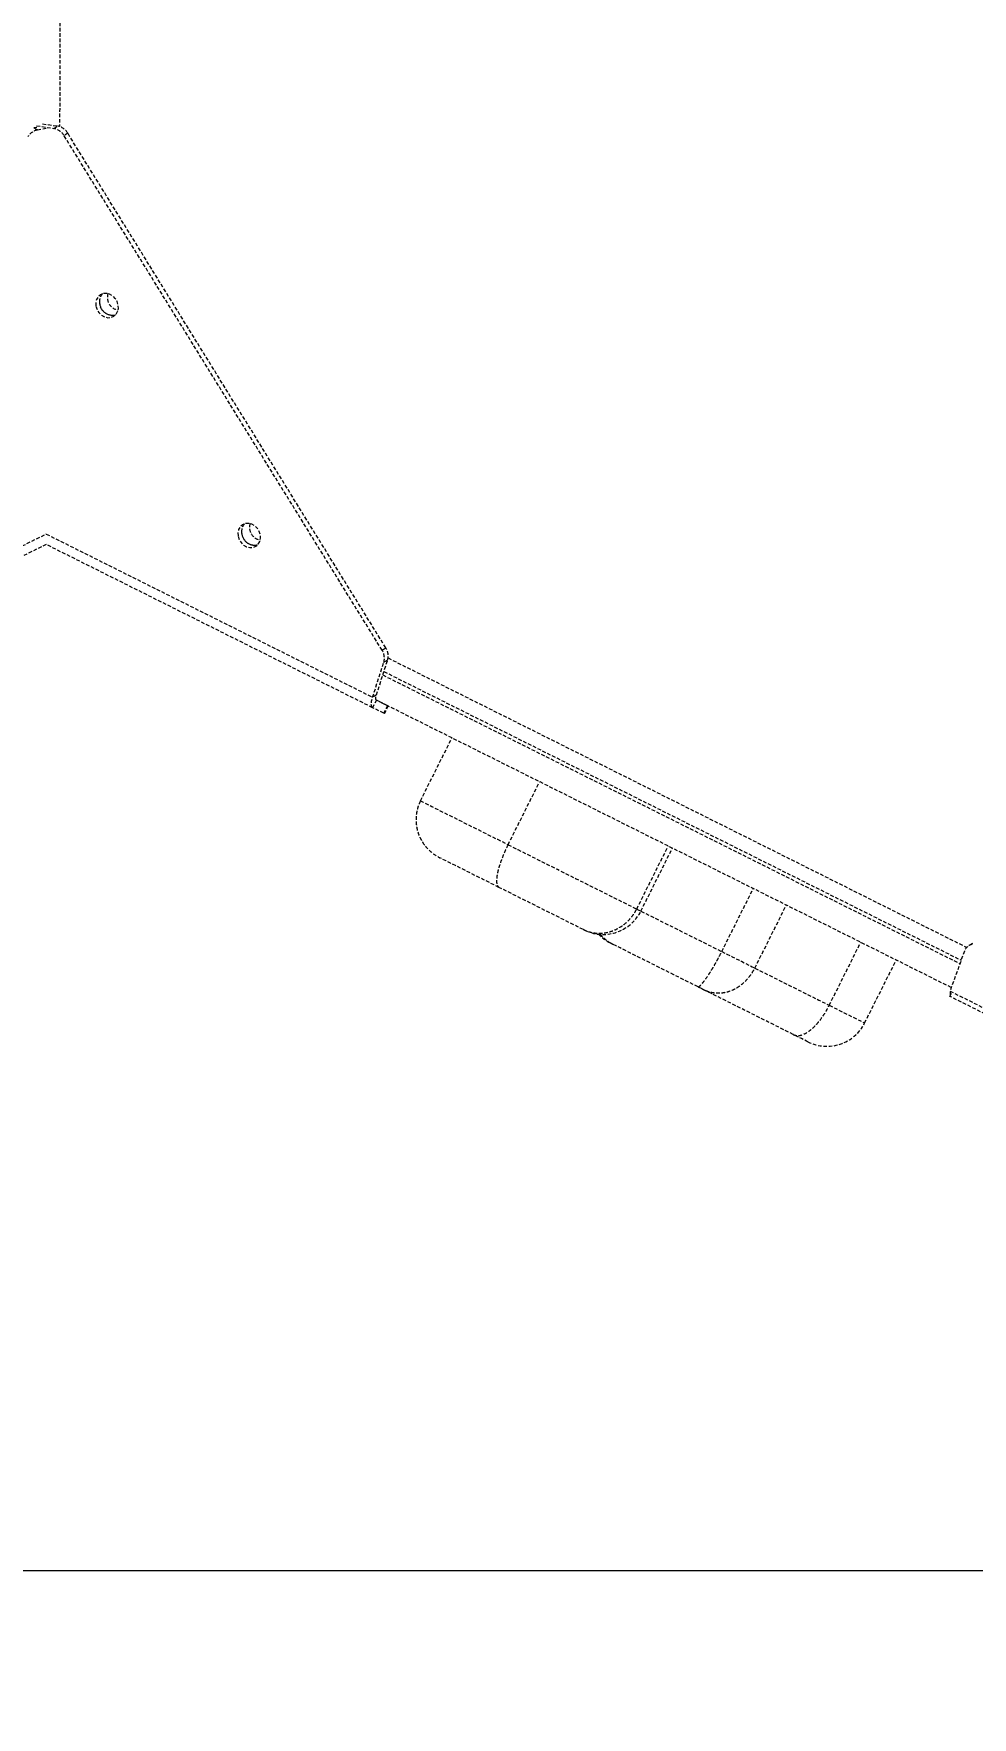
# Model space of a CAD drawing. Header units: millimetres. Extents: x -3960 to 3430, y -2884 to 2225.
# Drawn here: x 729 to 1062, y -819 to -221 of the extents above; entities that cross this region are included whole.
import ezdxf

# ---------------------------------------------------------------- set-up
doc = ezdxf.new("R2010")
doc.units = ezdxf.units.MM
doc.linetypes.add('HIDDEN', pattern=[1.905, 1.27, -0.635])
for name, color, linetype in [('DIKOM_ОБЪЕКТ', 7, 'Continuous'), ('DIKOM_РАЗМЕР_ЗОНА', 7, 'Continuous'), ('DIKOM_РАЗМЕР_ОБЪЕКТА', 7, 'Continuous')]:
    doc.layers.add(name, color=color, linetype=linetype)
doc.styles.add('style1', font='arialbd.ttf', dxfattribs={"width": 0.8})
doc.dimstyles.new('1-50', dxfattribs={"dimtxt": 300, "dimasz": 200, "dimexe": 100, "dimexo": 0, "dimgap": 100, "dimtad": 1, "dimtxsty": 'style1', "dimcen": 200, "dimclrd": 7, "dimclre": 7, "dimclrt": 7, "dimadec": 1, "dimazin": 2, "dimtfac": 1, "dimtmove": 0, "dimatfit": 2, "dimfxl": 0, "dimlwd": 25, "dimlwe": 18, "dimarcsym": 0})

# ---------------------------------------------------------------- blocks, each defined once
blk = doc.blocks.new('*D1')
at = {"layer": 'Defpoints', "color": 0, "transparency": 16777216}
for p in [(-1646.58, -384.36), (1929.75, -477.12), (1929.75, -1272.12)]:
    blk.add_point(p, dxfattribs=at)
at = {"layer": 'DIKOM_РАЗМЕР_ОБЪЕКТА', "color": 7, "lineweight": 18, "transparency": 16777216}
for p, q in [((-1646.58, -384.36), (-1646.58, -1372.12)), ((1929.75, -477.12), (1929.75, -1372.12))]:
    blk.add_line(p, q, dxfattribs=at)
at = {"layer": 'DIKOM_РАЗМЕР_ОБЪЕКТА', "color": 7, "lineweight": 25, "transparency": 16777216}
blk.add_line((-1446.58, -1272.12), (1729.75, -1272.12), dxfattribs=at)
at = {"layer": 'DIKOM_РАЗМЕР_ОБЪЕКТА', "color": 7, "transparency": 16777216}
for points in [[(-1446.58, -1238.79), (-1446.58, -1305.45), (-1646.58, -1272.12)], [(1729.75, -1238.79), (1729.75, -1305.45), (1929.75, -1272.12)]]:
    blk.add_solid(points, dxfattribs=at)
at = {"layer": 'DIKOM_РАЗМЕР_ОБЪЕКТА', "color": 7, "transparency": 16777216, "insert": (141.59, -1018.85), "char_height": 300, "attachment_point": 5, "style": 'style1'}
blk.add_mtext('{\\fArial|b0|i0|c204|p34;3550}', dxfattribs=at)
blk = doc.blocks.new('*D2')
at = {"layer": 'Defpoints', "color": 0, "transparency": 16777216}
for p in [(1188.61, 729.83), (-1925.03, -767.19), (1470.26, -767.19)]:
    blk.add_point(p, dxfattribs=at)
at = {"layer": 'DIKOM_РАЗМЕР_ОБЪЕКТА', "color": 7, "lineweight": 18, "transparency": 16777216}
for p, q in [((1188.61, 729.83), (-2025.03, 729.83)), ((1470.26, -767.19), (-2025.03, -767.19))]:
    blk.add_line(p, q, dxfattribs=at)
at = {"layer": 'DIKOM_РАЗМЕР_ОБЪЕКТА', "color": 7, "lineweight": 25, "transparency": 16777216}
blk.add_line((-1925.03, 529.83), (-1925.03, -567.19), dxfattribs=at)
at = {"layer": 'DIKOM_РАЗМЕР_ОБЪЕКТА', "color": 7, "transparency": 16777216}
for points in [[(-1958.36, 529.83), (-1891.69, 529.83), (-1925.03, 729.83)], [(-1958.36, -567.19), (-1891.69, -567.19), (-1925.03, -767.19)]]:
    blk.add_solid(points, dxfattribs=at)
at = {"layer": 'DIKOM_РАЗМЕР_ОБЪЕКТА', "color": 7, "transparency": 16777216, "insert": (-2178.2, -18.68), "char_height": 300, "attachment_point": 5, "rotation": 90, "style": 'style1'}
blk.add_mtext('{\\fArial|b0|i0|c204|p34;1500}', dxfattribs=at)
blk = doc.blocks.new('*D3')
at = {"layer": 'Defpoints', "color": 0, "transparency": 16777216}
for p in [(1049.1, 2224.81), (-3510.19, -2267.17), (1391.3, -2267.17)]:
    blk.add_point(p, dxfattribs=at)
at = {"layer": 'DIKOM_РАЗМЕР_ЗОНА', "color": 7, "lineweight": 18, "transparency": 16777216}
for p, q in [((1049.1, 2224.81), (-3610.19, 2224.81)), ((1391.3, -2267.17), (-3610.19, -2267.17))]:
    blk.add_line(p, q, dxfattribs=at)
at = {"layer": 'DIKOM_РАЗМЕР_ЗОНА', "color": 7, "lineweight": 25, "transparency": 16777216}
blk.add_line((-3510.19, 2024.81), (-3510.19, -2067.17), dxfattribs=at)
at = {"layer": 'DIKOM_РАЗМЕР_ЗОНА', "color": 7, "transparency": 16777216}
for points in [[(-3543.52, 2024.81), (-3476.86, 2024.81), (-3510.19, 2224.81)], [(-3543.52, -2067.17), (-3476.86, -2067.17), (-3510.19, -2267.17)]]:
    blk.add_solid(points, dxfattribs=at)
at = {"layer": 'DIKOM_РАЗМЕР_ЗОНА', "color": 7, "transparency": 16777216, "insert": (-3763.36, -99.6), "char_height": 300, "attachment_point": 5, "rotation": 90, "style": 'style1'}
blk.add_mtext('{\\fArial|b0|i0|c204|p34;4500}', dxfattribs=at)
blk = doc.blocks.new('*D4')
at = {"layer": 'Defpoints', "color": 0, "transparency": 16777216}
for p in [(-3146.44, -695.08), (3429.88, -695.08), (3429.88, -2784.15)]:
    blk.add_point(p, dxfattribs=at)
at = {"layer": 'DIKOM_РАЗМЕР_ЗОНА', "color": 7, "lineweight": 18, "transparency": 16777216}
for p, q in [((-3146.44, -695.08), (-3146.44, -2884.15)), ((3429.88, -695.08), (3429.88, -2884.15))]:
    blk.add_line(p, q, dxfattribs=at)
at = {"layer": 'DIKOM_РАЗМЕР_ЗОНА', "color": 7, "lineweight": 25, "transparency": 16777216}
blk.add_line((-2946.44, -2784.15), (3229.88, -2784.15), dxfattribs=at)
at = {"layer": 'DIKOM_РАЗМЕР_ЗОНА', "color": 7, "transparency": 16777216}
for points in [[(-2946.44, -2750.81), (-2946.44, -2817.48), (-3146.44, -2784.15)], [(3229.88, -2750.81), (3229.88, -2817.48), (3429.88, -2784.15)]]:
    blk.add_solid(points, dxfattribs=at)
at = {"layer": 'DIKOM_РАЗМЕР_ЗОНА', "color": 7, "transparency": 16777216, "insert": (141.72, -2530.97), "char_height": 300, "attachment_point": 5, "style": 'style1'}
blk.add_mtext('{\\fArial|b0|i0|c204|p34;6550}', dxfattribs=at)

msp = doc.modelspace()

# ---------------------------------------------------------------- linework, layer by layer
at = {"layer": 'DIKOM_ОБЪЕКТ', "color": 7, "linetype": 'HIDDEN', "lineweight": 15}
for p, q in [((737.99861, -24.93195), (737.92863, -254.3206)), ((728.71151, -254.68137), (729.83879, -254.46643)), ((728.71151, -254.68137), (730.0526, -255.5109)), ((729.70602, -254.01642), (735.83407, -254.96508)), ((730.0526, -255.5109), (733.19288, -254.91188)), ((731.89364, -253.31867), (737.17602, -254.13628)), ((734.08108, -253.65715), (734.49251, -253.57875)), ((735.83407, -254.96508), (737.17602, -254.13628)), ((740.79325, -256.65639), (739.4514, -257.48513)), ((853.68445, -439.42762), (740.79325, -256.65639)), ((852.3426, -440.25636), (739.4514, -257.48513)), ((617.25116, -456.90458), (733.15808, -398.99539)), ((733.15802, -399.01504), (849.01002, -456.97696)), ((733.13775, -402.71364), (617.25046, -460.61309)), ((849.00926, -460.68536), (733.13775, -402.71364)), ((852.3426, -440.25636), (853.68445, -439.42762)), ((849.01002, -456.97696), (852.97665, -444.6192)), ((850.35197, -456.14815), (854.3185, -443.79046)), ((854.3185, -443.79046), (852.97665, -444.6192)), ((853.0127, -447.85861), (1057.88933, -550.37513)), ((854.49058, -443.03504), (1059.88115, -545.8086)), ((852.62275, -449.07366), (1057.45806, -551.56932)), ((850.35159, -458.00235), (849.00926, -460.68536)), ((850.35197, -456.14815), (849.01002, -456.97696)), ((1054.38016, -560.09311), (850.32809, -457.98926)), ((854.31536, -459.98464), (850.35159, -458.00235)), ((852.97313, -462.66759), (854.31536, -459.98464)), ((853.19204, -462.77702), (854.53427, -460.09408)), ((849.04939, -460.70542), (848.56953, -460.46543)), ((852.97313, -462.66759), (849.00926, -460.68536)), ((853.19204, -462.77702), (852.97313, -462.66759)), ((865.98521, -493.77888), (877.17248, -471.42165)), ((897.08296, -509.33962), (908.27017, -486.98229)), ((942.74575, -532.1884), (953.93286, -509.83114)), ((944.2329, -532.9325), (955.42, -510.57523)), ((972.93061, -547.29238), (984.11788, -524.93515)), ((984.67279, -553.16796), (995.8599, -530.81069)), ((924.10626, -539.6346), (923.80014, -539.48151)), ((924.10626, -539.6346), (925.40098, -540.20779)), ((1011.08226, -566.38277), (1022.26947, -544.02544)), ((1059.03932, -547.19036), (1053.93882, -561.31523)), ((1061.95693, -544.38212), (1060.61486, -545.21072)), ((1023.65176, -572.67228), (1034.83896, -550.31495)), ((1053.93841, -563.22815), (1054.70398, -561.69818)), ((1053.93882, -561.31523), (1178.94277, -623.87373)), ((1178.94227, -625.78672), (1053.93841, -563.22815))]:
    msp.add_line(p, q, dxfattribs=at)
at = {"layer": 'DIKOM_ОБЪЕКТ', "color": 7, "linetype": 'HIDDEN', "lineweight": 15, "flags": 128}
for points in [[(750.80477, -318.09943), (751.18764, -319.30669), (751.85903, -320.3974), (752.76482, -321.28323), (753.83152, -321.89216), (754.97267, -322.17517), (756.09583, -322.1092), (757.11012, -321.69951), (757.93326, -320.97942), (758.49855, -320.00721), (758.76018, -318.86162), (758.69715, -317.63547), (758.31428, -316.42821), (757.64289, -315.3375), (756.73716, -314.45177), (755.6704, -313.84274), (754.52926, -313.55973), (753.40609, -313.62571), (752.3918, -314.03539), (751.56872, -314.75558), (751.00337, -315.72769), (750.74175, -316.87329), (750.80477, -318.09943)], [(801.25307, -399.77538), (801.63594, -400.98264), (802.30739, -402.07345), (803.21312, -402.95918), (804.27988, -403.56822), (805.42096, -403.85112), (806.54413, -403.78514), (807.55842, -403.37546), (808.38156, -402.65537), (808.94685, -401.68316), (809.20854, -400.53767), (809.14551, -399.31152), (808.76264, -398.10426), (808.09119, -397.01345), (807.18546, -396.12772), (806.1187, -395.51869), (804.97762, -395.23578), (803.85445, -395.30176), (802.84016, -395.71144), (802.01702, -396.43153), (801.45173, -397.40374), (801.19004, -398.54924), (801.25307, -399.77538)], [(849.00926, -460.68536), (848.80617, -460.51964), (848.65821, -460.25444), (848.56841, -459.89488), (848.53836, -459.44785), (848.56864, -458.9218), (848.65869, -458.32689), (848.80678, -457.67442), (849.01002, -456.97696)], [(850.35159, -458.00235), (850.24999, -457.91953), (850.1761, -457.78694), (850.13113, -457.60706), (850.11614, -457.3836), (850.1312, -457.12055), (850.1762, -456.82318), (850.2503, -456.49692), (850.35197, -456.14815)], [(854.31536, -459.98464), (854.44829, -460.05106), (854.52048, -460.08718), (854.53079, -460.0923), (854.47922, -460.06643), (854.36645, -460.00997), (854.19404, -459.92366), (853.96431, -459.80872), (853.68043, -459.66669)], [(865.98521, -493.77888), (866.97725, -494.27532), (868.31397, -494.94418), (869.98467, -495.78017), (871.9763, -496.77665), (874.27277, -497.92574), (876.85581, -499.21828), (879.70491, -500.64396), (882.79736, -502.19144), (886.1085, -503.84821), (889.61195, -505.60128), (893.27983, -507.43662), (897.08296, -509.33962)], [(893.85197, -524.49603), (890.87912, -523.00835), (888.03271, -521.58409), (885.341, -520.23719), (882.83105, -518.98133), (880.52779, -517.82873), (878.45423, -516.79122), (876.63124, -515.87905), (875.07672, -515.10118), (873.80647, -514.46553), (872.83293, -513.9784)], [(897.08296, -509.33962), (900.55064, -511.07471), (904.0626, -512.83205), (907.59043, -514.59739), (911.10581, -516.3564), (914.58022, -518.0949), (917.98569, -519.79892), (921.29465, -521.45465), (924.48053, -523.04881), (927.51738, -524.56842), (930.38089, -526.00132), (933.04783, -527.33577), (935.49674, -528.56109), (937.70768, -529.66745), (939.66311, -530.64593), (941.34692, -531.4884), (942.74575, -532.1884)], [(923.80014, -539.48151), (922.71686, -538.93943), (921.34034, -538.25059), (919.68751, -537.42359), (917.7795, -536.46879), (915.63986, -535.39826), (913.29569, -534.22524), (910.77631, -532.96455), (908.11324, -531.63205), (905.34004, -530.24441), (902.49133, -528.81891), (899.60295, -527.37363), (896.71109, -525.92659), (893.85197, -524.49603)], [(942.74575, -532.1884), (943.45967, -532.54556), (943.94606, -532.78907), (944.19687, -532.91454), (944.2329, -532.9325)], [(944.2329, -532.9325), (945.68183, -533.6576), (948.81016, -535.22299), (952.0722, -536.85516), (955.44164, -538.54122), (958.8915, -540.26742), (962.39354, -542.01982), (965.91968, -543.78424), (969.44157, -545.54652), (972.93061, -547.29238)], [(934.32341, -544.74717), (933.70302, -544.43664), (933.39644, -544.28327), (933.36181, -544.26599)], [(964.52921, -559.86147), (961.67738, -558.43454), (958.78793, -556.98866), (955.89691, -555.54208), (953.04059, -554.11287), (950.25494, -552.71891), (947.57466, -551.37783), (945.0336, -550.1063), (942.66354, -548.92041), (940.49419, -547.83488), (938.55271, -546.86334), (936.86357, -546.01814), (935.44793, -545.30975), (934.32341, -544.74717)], [(972.93061, -547.29238), (974.78094, -548.21821), (976.57657, -549.11673), (978.28786, -549.97306), (979.887, -550.77325), (981.34758, -551.50405), (982.6458, -552.15368), (983.76029, -552.71137), (984.67279, -553.16796)], [(984.67279, -553.16796), (987.52306, -554.59417), (990.52213, -556.0948), (993.66044, -557.66524), (996.92814, -559.30022), (1000.31501, -560.99499), (1003.81032, -562.74398), (1007.40322, -564.54184), (1011.08226, -566.38277)], [(965.96592, -560.58039), (965.95096, -560.57295), (965.85933, -560.52713), (965.68995, -560.44231), (965.45439, -560.32452), (965.16899, -560.18161), (964.85334, -560.02375), (964.52921, -559.86147)], [(998.32007, -576.76979), (993.73998, -574.4781), (989.28014, -572.24637), (984.95605, -570.08267), (980.78285, -567.99449), (976.77516, -565.98917), (972.94686, -564.07356), (969.31143, -562.25446), (965.88164, -560.53829)], [(1011.08226, -566.38277), (1013.46432, -567.5747), (1015.65211, -568.66943), (1017.61879, -569.65343), (1019.34, -570.5147), (1020.79443, -571.24257), (1021.96424, -571.82789), (1022.83515, -572.26365), (1023.39623, -572.5444), (1023.6406, -572.66669), (1023.65176, -572.67228)], [(1003.52511, -579.37438), (1003.43768, -579.33059), (1003.0236, -579.12339), (1002.28036, -578.75142), (1001.22819, -578.22501), (999.89596, -577.55842), (998.32007, -576.76979)]]:
    msp.add_lwpolyline(points, dxfattribs=at)
at = {"layer": 'DIKOM_ОБЪЕКТ', "color": 7, "linetype": 'HIDDEN', "lineweight": 15}
for centre, radius, start, end in [((731.18485, -260.74068), 5.35094, 102.21598087, 149.22413329), ((734.87696, -260.19516), 5.31694, 30.64370004, 79.62951226), ((736.21925, -259.36562), 5.31615, 30.63867926, 79.63169006), ((756.71765, -316.63085), 4.66837, 177.27409549, 282.79937694), ((756.01097, -316.40119), 3.96085, 137.13169929, 192.68022458), ((755.86089, -316.31534), 3.80748, 136.94862033, 181.40700018), ((759.36228, -315.00387), 4.50327, 162.49889171, 261.13910703), ((756.76026, -316.64754), 4.65542, 187.69168316, 282.09578358), ((807.1658, -398.30698), 4.66823, 177.27180582, 282.80166661), ((806.4592, -398.07715), 3.96078, 137.12918764, 192.6802028), ((806.31019, -397.99167), 3.80847, 136.95471576, 181.40090475), ((807.20869, -398.32338), 4.65557, 187.69276241, 282.09575472), ((809.81058, -396.67982), 4.50327, 162.49889171, 261.13910703), ((847.87121, -443.13368), 5.31717, 343.77666483, 32.76111634), ((849.21411, -442.30478), 5.3162, 343.77193767, 32.76584349), ((930.81849, -526.22024), 15, 254.40667087, 333.41747441), ((940.07414, -530.85159), 15, 223.23626471, 243.41747441), ((1062.57439, -548.39433), 3.73447, 101.00880615, 161.19230111), ((972.67816, -547.16603), 15, 243.41747441, 248.71488207), ((1057.99263, -562.18116), 3.95818, 168.64428949, 190.51449235), ((1010.23744, -565.95999), 15, 243.41747441, 333.41747441)]:
    msp.add_arc(centre, radius, start, end, dxfattribs=at)
for points, knots in [([(865.98521, -493.77888), (865.65172, -494.53422), (864.97502, -496.06693), (864.46847, -498.52889), (864.35182, -501.05336), (864.6639, -503.54374), (865.3918, -505.97042), (866.50783, -508.23085), (868.0017, -510.29879), (870.04375, -512.31412), (871.76585, -513.443), (872.82088, -513.97235), (872.83293, -513.9784)], [0, 0, 0, 0, 0.104308427, 0.211658269, 0.315964924, 0.423280384, 0.527986943, 0.63567541, 0.741395112, 0.85010138, 0.998287252, 1, 1, 1, 1]), ([(897.08296, -509.33962), (896.72043, -510.08739), (895.98486, -511.60459), (895.04186, -513.8688), (894.2406, -516.0706), (893.62704, -518.11274), (893.20514, -519.97265), (892.99462, -521.56517), (892.99767, -522.87323), (893.23509, -523.93317), (893.59081, -524.36181), (893.84592, -524.49291), (893.85197, -524.49603)], [0, 0, 0, 0, 0.105772725, 0.214610989, 0.320384557, 0.429228296, 0.535020293, 0.643879692, 0.749727723, 0.858641558, 0.996645047, 1, 1, 1, 1]), ([(923.80014, -539.48151), (923.81039, -539.48663), (924.68335, -539.92212), (926.36886, -540.51963), (928.91941, -540.85149), (931.2708, -540.73948), (933.62371, -540.20959), (935.86782, -539.2858), (937.98108, -537.97764), (939.85634, -536.34103), (941.50604, -534.4084), (942.32859, -532.93543), (942.74575, -532.1884)], [0, 0, 0, 0, 0.001681771, 0.143231102, 0.248865827, 0.357556196, 0.463114958, 0.571732877, 0.677269435, 0.785867245, 0.891399958, 1, 1, 1, 1]), ([(929.75774, -541.03985), (929.80921, -541.1142), (930.33108, -541.86799), (931.79586, -543.19144), (933.3533, -544.25756), (934.30091, -544.73582), (934.32341, -544.74717)], [0, 0, 0, 0, 0.045453647, 0.460859151, 0.987198902, 1, 1, 1, 1]), ([(964.52921, -559.86147), (964.52962, -559.86169), (964.56418, -559.88013), (964.85607, -559.7773), (965.52634, -559.16908), (966.3124, -558.27349), (967.24961, -557.03545), (968.29061, -555.50949), (969.42137, -553.70983), (970.58636, -551.71779), (971.77755, -549.55573), (972.54261, -548.05397), (972.93061, -547.29238)], [0, 0, 0, 0, 0.001680563, 0.143231775, 0.248865075, 0.357557476, 0.463116158, 0.571736973, 0.677270734, 0.785865182, 0.891404026, 1, 1, 1, 1]), ([(967.24148, -561.12618), (967.35811, -561.17774), (968.05765, -561.487), (969.4851, -561.83875), (971.57738, -562.09033), (973.81577, -561.90243), (976.03107, -561.30495), (978.13093, -560.32273), (980.11173, -558.97078), (981.88168, -557.30965), (983.45693, -555.3697), (984.26365, -553.90885), (984.67279, -553.16796)], [0, 0, 0, 0, 0.017778237, 0.106637992, 0.217664239, 0.331933367, 0.442007944, 0.555210073, 0.664825054, 0.777584473, 0.887198706, 1, 1, 1, 1]), ([(998.32007, -576.76979), (998.32689, -576.7732), (998.81079, -577.01533), (999.73942, -577.22346), (1001.21954, -577.00637), (1002.63959, -576.42167), (1004.13041, -575.45766), (1005.62739, -574.16264), (1007.12239, -572.55075), (1008.54565, -570.69561), (1009.90097, -568.62385), (1010.68476, -567.13688), (1011.08226, -566.38277)], [0, 0, 0, 0, 0.002044073, 0.145148558, 0.250938913, 0.359758296, 0.465085629, 0.573433866, 0.678553522, 0.786709515, 0.891830422, 1, 1, 1, 1])]:
    msp.add_open_spline(points, degree=3, knots=knots, dxfattribs=at)

# ---------------------------------------------------------------- dimensions: what is measured, and where the dimension line sits
at = {"layer": 'DIKOM_РАЗМЕР_ЗОНА'}
dim = msp.add_linear_dim(base=(-3510.18905, -2267.17138), p1=(1049.09735, 2224.81299), p2=(1391.2989, -2267.17138), angle=90, text='{\\fArial|b0|i0|c204|p34;4500}', dimstyle='1-50', dxfattribs=at)
dim.commit()
dim.dimension.update_dxf_attribs({"geometry": '*D3', "text_midpoint": (-3510.18905, -99.59524), "dimtype": 160})
dim = msp.add_linear_dim(base=(3429.87916, -2784.1452), p1=(-3146.43934, -695.07691), p2=(3429.87916, -695.07691), text='{\\fArial|b0|i0|c204|p34;6550}', dimstyle='1-50', dxfattribs=at)
dim.commit()
dim.dimension.update_dxf_attribs({"geometry": '*D4', "text_midpoint": (141.71991, -2784.1452), "dimtype": 160})
at = {"layer": 'DIKOM_РАЗМЕР_ОБЪЕКТА'}
dim = msp.add_linear_dim(base=(-1925.02807, -767.1931), p1=(1188.60911, 729.83344), p2=(1470.26477, -767.1931), angle=90, text='{\\fArial|b0|i0|c204|p34;1500}', dimstyle='1-50', dxfattribs=at)
dim.commit()
dim.dimension.update_dxf_attribs({"geometry": '*D2', "text_midpoint": (-1925.02807, -18.67983), "dimtype": 160})
dim = msp.add_linear_dim(base=(1929.75124, -1272.12053), p1=(-1646.57778, -384.35602), p2=(1929.75124, -477.11638), text='{\\fArial|b0|i0|c204|p34;3550}', dimstyle='1-50', dxfattribs=at)
dim.commit()
dim.dimension.update_dxf_attribs({"geometry": '*D1', "text_midpoint": (141.58673, -1272.12053), "dimtype": 160})

doc.saveas('drawing.dxf')
